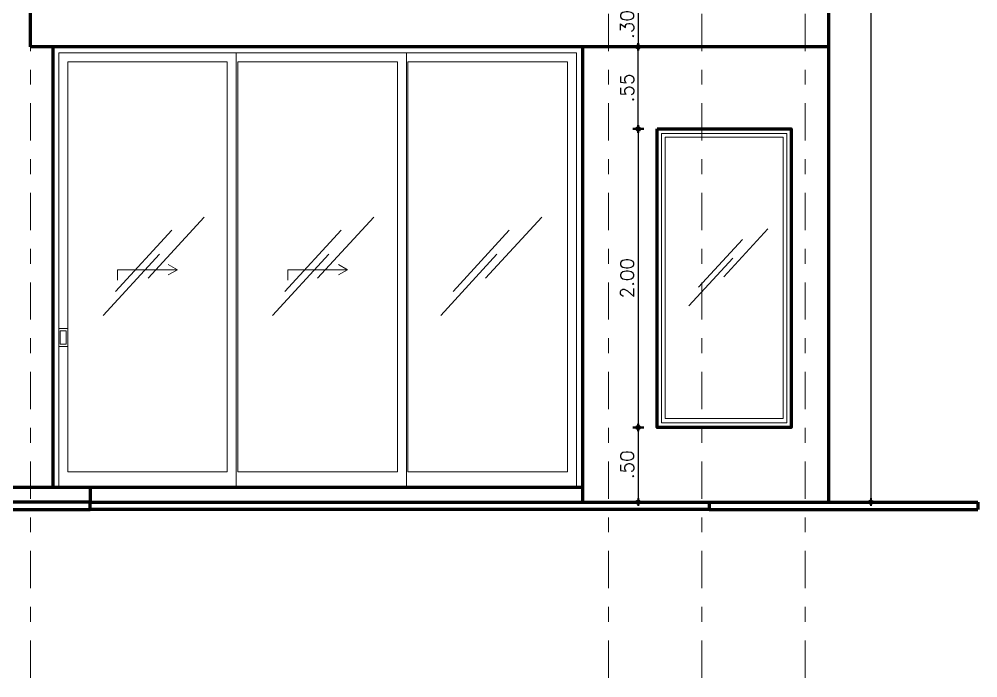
# Model space of a CAD drawing. Header units: metres. Extents: x -50 to 76, y -61 to 14.
# Drawn here: x -30.6 to -24.18, y -40.07 to -35.66 of the extents above; entities that cross this region are included whole.
import ezdxf

# ---------------------------------------------------------------- set-up
doc = ezdxf.new("R2010")
doc.units = ezdxf.units.M
doc.header["$MEASUREMENT"] = 0
doc.linetypes.add('CENTERX2', pattern=[4, 2.5, -0.5, 0.5, -0.5])
doc.linetypes.add('DASHDOT2', pattern=[0.5, 0.25, -0.125, 0, -0.125])
for name, color, linetype, lineweight in [('1 CALCAS', 255, 'Continuous', 60), ('1 PUERTAS', 251, 'Continuous', 18), ('1 VENTTANAS', 2, 'Continuous', 18), ('COTA10', 153, 'Continuous', 13), ('COTAS', 251, 'Continuous', 35), ('EJES', 251, 'CENTERX2', 0)]:
    doc.layers.add(name, color=color, linetype=linetype, lineweight=lineweight)
doc.styles.add('cotas', font='romans.shx')
doc.dimstyles.new('COT-50', dxfattribs={"dimscale": 0.5, "dimtxt": 0.18, "dimasz": 0.05, "dimexe": 0.08, "dimexo": 0.1, "dimgap": 0.06, "dimtad": 1, "dimzin": 4, "dimdsep": 46, "dimtxsty": 'cotas', "dimblk1": 'COTA', "dimblk2": 'COTA', "dimsah": 1, "dimcen": 0.09, "dimse1": 1, "dimse2": 1, "dimclrd": 256, "dimclre": 253, "dimclrt": 14, "dimadec": 0, "dimazin": 0, "dimtfac": 1, "dimtix": 1, "dimtmove": 0, "dimatfit": 3, "dimldrblk": 'COTA', "dimfxl": 1, "dimtfill": 1, "dimtfillclr": 256, "dimtolj": 1, "dimtzin": 12, "dimarcsym": 0})

# ---------------------------------------------------------------- blocks, each defined once
blk = doc.blocks.new('COTA')
for p, q in [((-1, 0), (1, 0)), ((0, 1.5), (0, -1.5))]:
    blk.add_line(p, q)
blk.add_circle((0, 0), 0.5)
blk = doc.blocks.new('*D706')
at = {"layer": 'COTAS', "lineweight": -2, "transparency": 16777216}
blk.add_line((-26.4523, -36.4213), (-26.4523, -38.3713), dxfattribs=at)
at = {"layer": 'Defpoints', "color": 0, "transparency": 16777216}
for p in [(-26.3268, -36.3963), (-26.4523, -38.3963), (-26.3268, -38.3963)]:
    blk.add_point(p, dxfattribs=at)
at = {"layer": 'COTAS', "lineweight": -2, "transparency": 16777216, "xscale": 0.025, "yscale": 0.025, "zscale": 0.025}
for p, rotation in [((-26.4523, -36.3963), 90), ((-26.4523, -38.3963), 270)]:
    blk.add_blockref('COTA', p, dxfattribs=dict(at, rotation=rotation))
at = {"layer": 'COTAS', "color": 14, "transparency": 16777216, "insert": (-26.5273, -37.3963), "char_height": 0.09, "attachment_point": 5, "rotation": 90, "style": 'cotas', "bg_fill": 3, "box_fill_scale": 1.25, "bg_fill_color": 256, "bg_fill_true_color": 13158600, "bg_fill_transparency": 0}
blk.add_mtext('\\A1;2.00', dxfattribs=at)
blk = doc.blocks.new('*D707')
at = {"layer": 'COTAS', "lineweight": -2, "transparency": 16777216}
blk.add_line((-26.4523, -38.4213), (-26.4523, -38.8713), dxfattribs=at)
at = {"layer": 'Defpoints', "color": 0, "transparency": 16777216}
for p in [(-25.4268, -38.3963), (-26.4523, -38.8963), (-25.1768, -38.8963)]:
    blk.add_point(p, dxfattribs=at)
at = {"layer": 'COTAS', "lineweight": -2, "transparency": 16777216, "xscale": 0.025, "yscale": 0.025, "zscale": 0.025}
for p, rotation in [((-26.4523, -38.3963), 90), ((-26.4523, -38.8963), 270)]:
    blk.add_blockref('COTA', p, dxfattribs=dict(at, rotation=rotation))
at = {"layer": 'COTAS', "color": 14, "transparency": 16777216, "insert": (-26.5273, -38.6463), "char_height": 0.09, "attachment_point": 5, "rotation": 90, "style": 'cotas', "bg_fill": 3, "box_fill_scale": 1.25, "bg_fill_color": 256, "bg_fill_true_color": 13158600, "bg_fill_transparency": 0}
blk.add_mtext('\\A1;.50', dxfattribs=at)
blk = doc.blocks.new('*D708')
at = {"layer": 'COTAS', "lineweight": -2, "transparency": 16777216}
blk.add_line((-26.4523, -36.3713), (-26.4523, -35.8713), dxfattribs=at)
at = {"layer": 'Defpoints', "color": 0, "transparency": 16777216}
for p in [(-26.4523, -35.8463), (-25.1768, -35.8463), (-25.4268, -36.3963)]:
    blk.add_point(p, dxfattribs=at)
at = {"layer": 'COTAS', "lineweight": -2, "transparency": 16777216, "xscale": 0.025, "yscale": 0.025, "zscale": 0.025}
for p, rotation in [((-26.4523, -35.8463), 90), ((-26.4523, -36.3963), 270)]:
    blk.add_blockref('COTA', p, dxfattribs=dict(at, rotation=rotation))
at = {"layer": 'COTAS', "color": 14, "transparency": 16777216, "insert": (-26.5273, -36.1213), "char_height": 0.09, "attachment_point": 5, "rotation": 90, "style": 'cotas', "bg_fill": 3, "box_fill_scale": 1.25, "bg_fill_color": 256, "bg_fill_true_color": 13158600, "bg_fill_transparency": 0}
blk.add_mtext('\\A1;.55', dxfattribs=at)
blk = doc.blocks.new('*D709')
at = {"layer": 'COTAS', "lineweight": -2, "transparency": 16777216}
blk.add_line((-26.4523, -35.5713), (-26.4523, -35.8213), dxfattribs=at)
at = {"layer": 'Defpoints', "color": 0, "transparency": 16777216}
for p in [(-25.5268, -35.5463), (-25.1768, -35.8463)]:
    blk.add_point(p, dxfattribs=at)
at = {"layer": 'COTAS', "lineweight": -2, "transparency": 16777216, "xscale": 0.025, "yscale": 0.025, "zscale": 0.025}
for p, rotation in [((-26.4523, -35.5463), 90), ((-26.4523, -35.8463), 270)]:
    blk.add_blockref('COTA', p, dxfattribs=dict(at, rotation=rotation))
at = {"layer": 'COTAS', "color": 14, "transparency": 16777216, "insert": (-26.5273, -35.6963), "char_height": 0.09, "attachment_point": 5, "rotation": 90, "style": 'cotas', "bg_fill": 3, "box_fill_scale": 1.25, "bg_fill_color": 256, "bg_fill_true_color": 13158600, "bg_fill_transparency": 0}
blk.add_mtext('\\A1;.30', dxfattribs=at)
at = {"layer": 'Defpoints', "color": 0, "transparency": 16777216}
blk.add_point((-26.4523, -35.8463), dxfattribs=at)
blk = doc.blocks.new('*D714')
at = {"layer": 'COTAS', "lineweight": -2, "transparency": 16777216}
blk.add_line((-24.8934, -32.0213), (-24.8934, -38.8713), dxfattribs=at)
at = {"layer": 'Defpoints', "color": 0, "transparency": 16777216}
for p in [(-25.8768, -31.9963), (-25.1768, -38.8963), (-24.8934, -38.8963)]:
    blk.add_point(p, dxfattribs=at)
at = {"layer": 'COTAS', "lineweight": -2, "transparency": 16777216, "xscale": 0.025, "yscale": 0.025, "zscale": 0.025}
for p, rotation in [((-24.8934, -31.9963), 90), ((-24.8934, -38.8963), 270)]:
    blk.add_blockref('COTA', p, dxfattribs=dict(at, rotation=rotation))
at = {"layer": 'COTAS', "color": 14, "transparency": 16777216, "insert": (-24.9684, -35.4463), "char_height": 0.09, "attachment_point": 5, "rotation": 90, "style": 'cotas', "bg_fill": 3, "box_fill_scale": 1.25, "bg_fill_color": 256, "bg_fill_true_color": 13158600, "bg_fill_transparency": 0}
blk.add_mtext('\\A1;6.90', dxfattribs=at)

msp = doc.modelspace()

# ---------------------------------------------------------------- linework, layer by layer
at = {"layer": '1 CALCAS'}
for p, q in [((-25.1768, -32.2963), (-25.1768, -35.8463)), ((-30.5268, -35.8463), (-30.5268, -35.5463)), ((-25.1768, -35.8463), (-30.5268, -35.8463)), ((-30.3768, -35.8463), (-30.3768, -38.7963)), ((-26.8268, -35.8463), (-26.8268, -38.8963)), ((-25.1768, -35.8463), (-25.1768, -38.8963)), ((-30.1263, -38.7963), (-26.8268, -38.7963)), ((-25.9768, -38.8963), (-24.1768, -38.8963)), ((-24.1768, -38.8963), (-24.1768, -38.9463)), ((-37.7268, -38.9463), (-30.1263, -38.9463)), ((-25.9768, -38.9463), (-24.1768, -38.9463))]:
    msp.add_line(p, q, dxfattribs=at)
for points in [[(-26.3268, -36.3963), (-25.4268, -36.3963), (-25.4268, -38.3963), (-26.3268, -38.3963)], [(-37.7268, -38.7963), (-30.1263, -38.7963), (-30.1263, -38.8963), (-37.7268, -38.8963)], [(-30.1263, -38.8963), (-25.9768, -38.8963), (-25.9768, -38.9463), (-30.1263, -38.9463)]]:
    msp.add_lwpolyline(points, close=True, dxfattribs=at)
at = {"layer": '1 PUERTAS'}
for p, q in [((-29.1468, -35.8863), (-29.1468, -38.7933)), ((-28.0068, -35.8863), (-28.0068, -38.7933)), ((-29.6024, -37.3048), (-29.5418, -37.3398)), ((-28.4624, -37.3048), (-28.4018, -37.3398)), ((-29.9418, -37.4098), (-29.9418, -37.3398)), ((-29.9418, -37.3398), (-29.5418, -37.3398)), ((-29.5418, -37.3398), (-29.6024, -37.3748)), ((-28.8018, -37.4098), (-28.8018, -37.3398)), ((-28.8018, -37.3398), (-28.4018, -37.3398)), ((-28.4018, -37.3398), (-28.4624, -37.3748)), ((-30.3368, -37.7333), (-30.2768, -37.7333)), ((-30.3368, -37.8533), (-30.2768, -37.8533))]:
    msp.add_line(p, q, dxfattribs=at)
msp.add_lwpolyline([(-30.3368, -38.7963), (-30.3368, -35.8863), (-26.8668, -35.8863), (-26.8668, -38.7963)], dxfattribs=at)
for points in [[(-30.2768, -35.9463), (-29.2068, -35.9463), (-29.2068, -38.6933), (-30.2768, -38.6933)], [(-28.0668, -35.9463), (-29.1368, -35.9463), (-29.1368, -38.6933), (-28.0668, -38.6933)], [(-26.9268, -35.9463), (-27.9968, -35.9463), (-27.9968, -38.6933), (-26.9268, -38.6933)], [(-30.3268, -37.7483), (-30.2868, -37.7483), (-30.2868, -37.8383), (-30.3268, -37.8383)]]:
    msp.add_lwpolyline(points, close=True, dxfattribs=at)
at = {"layer": '1 VENTTANAS'}
for points in [[(-26.2968, -36.4263), (-25.4568, -36.4263), (-25.4568, -38.3663), (-26.2968, -38.3663)], [(-26.2718, -36.4513), (-25.4818, -36.4513), (-25.4818, -38.3354), (-26.2718, -38.3354)]]:
    msp.add_lwpolyline(points, close=True, dxfattribs=at)
at = {"layer": 'COTA10'}
for p, q in [((-29.7381, -37.3964), (-29.3615, -36.9869)), ((-28.6025, -37.3964), (-28.2258, -36.9869)), ((-27.476, -37.3964), (-27.0993, -36.9869)), ((-29.956, -37.4849), (-29.5793, -37.0754)), ((-28.8203, -37.4849), (-28.4436, -37.0754)), ((-27.6938, -37.4849), (-27.3171, -37.0754)), ((-30.039, -37.6453), (-29.6624, -37.2359)), ((-28.9034, -37.6453), (-28.5267, -37.2359)), ((-27.7769, -37.6453), (-27.4002, -37.2359))]:
    msp.add_line(p, q, dxfattribs=at)
at = {"layer": 'EJES', "linetype": 'DASHDOT2'}
for p, q in [((-30.5268, -40.074), (-30.5268, -29.6766)), ((-30.5268, -40.074), (-30.5268, -29.6766)), ((-26.6518, -40.074), (-26.6518, -29.6766)), ((-26.6518, -40.074), (-26.6518, -29.6766)), ((-26.0268, -40.074), (-26.0268, -29.6766)), ((-25.3343, -40.074), (-25.3343, -29.6766))]:
    msp.add_line(p, q, dxfattribs=at)

# ---------------------------------------------------------------- next in the draw order: dimensions: what is measured, and where the dimension line sits
at = {"layer": 'COTAS'}
dim = msp.add_linear_dim(base=(-26.4523, -38.3963), p1=(-26.3268, -36.3963), p2=(-26.3268, -38.3963), angle=90, dimstyle='COT-50', dxfattribs=at)
dim.commit()
dim.dimension.update_dxf_attribs({"geometry": '*D706', "text_midpoint": (-26.5273, -37.3963)})

# ---------------------------------------------------------------- next in the draw order: dimensions: what is measured, and where the dimension line sits
for base, p1, p2, picture, middle in [((-26.4523, -35.8463), (-25.4268, -36.3963), (-25.1768, -35.8463), '*D708', (-26.5273, -36.1213)), ((-26.4523, -38.8963), (-25.4268, -38.3963), (-25.1768, -38.8963), '*D707', (-26.5273, -38.6463))]:
    dim = msp.add_linear_dim(base=base, p1=p1, p2=p2, angle=90, dimstyle='COT-50', dxfattribs=at)
    dim.commit()
    dim.dimension.update_dxf_attribs({"geometry": picture, "text_midpoint": middle})

# ---------------------------------------------------------------- next in the draw order: dimensions: what is measured, and where the dimension line sits
dim = msp.add_linear_dim(base=(-26.4523, -35.8463), p1=(-25.5268, -35.5463), p2=(-25.1768, -35.8463), angle=90, dimstyle='COT-50', dxfattribs=at)
dim.commit()
dim.dimension.update_dxf_attribs({"geometry": '*D709', "text_midpoint": (-26.5273, -35.6963)})

# ---------------------------------------------------------------- next in the draw order: dimensions: what is measured, and where the dimension line sits
dim = msp.add_linear_dim(base=(-24.8934, -38.8963), p1=(-25.8768, -31.9963), p2=(-25.1768, -38.8963), angle=90, dimstyle='COT-50', dxfattribs=at)
dim.commit()
dim.dimension.update_dxf_attribs({"geometry": '*D714', "text_midpoint": (-24.9684, -35.4463)})

# ---------------------------------------------------------------- next in the draw order: linework, layer by layer
at = {"layer": 'COTA10'}
for p, q in [((-25.8785, -37.3873), (-25.5834, -37.0665)), ((-26.0492, -37.4567), (-25.7541, -37.1359)), ((-26.1143, -37.5824), (-25.8192, -37.2616))]:
    msp.add_line(p, q, dxfattribs=at)

doc.saveas('drawing.dxf')
